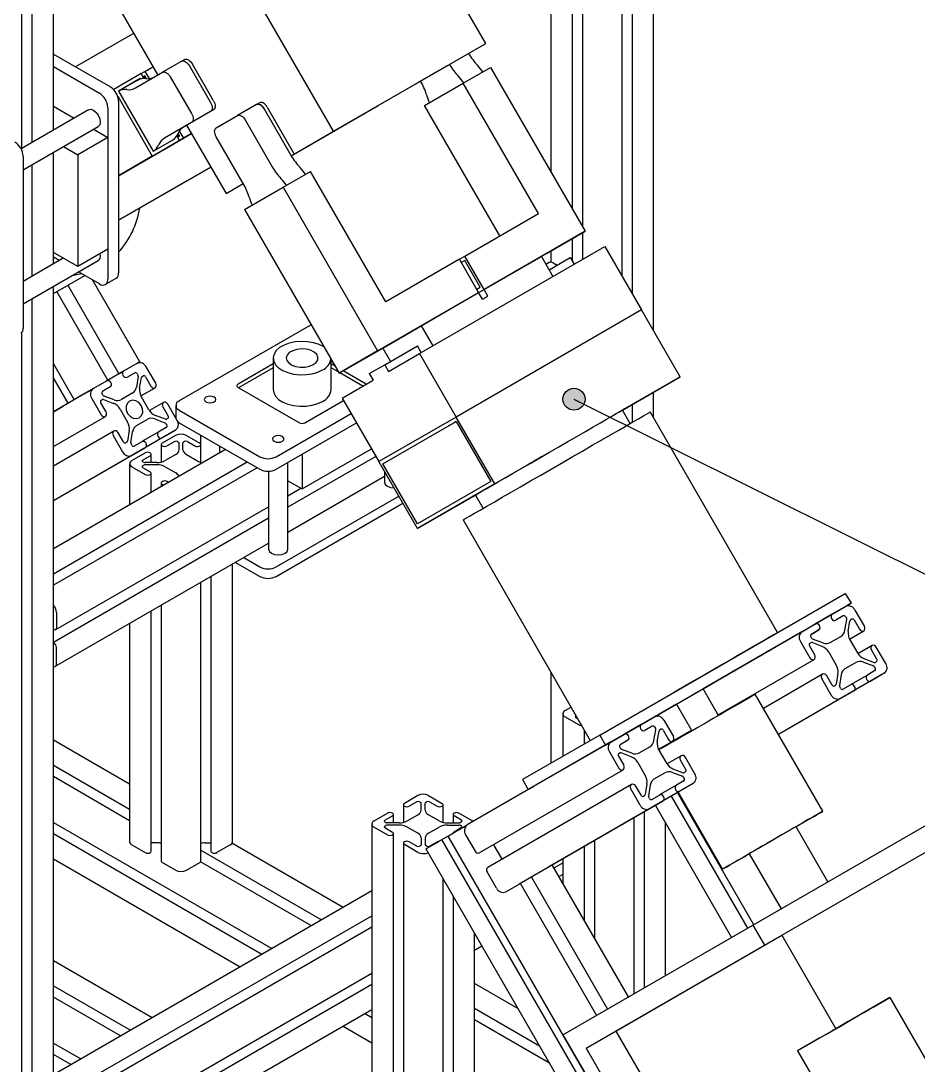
# Model space of a CAD drawing. Header units: millimetres. Extents: x 627 to 1353, y -24 to 719.
# Drawn here: x 872 to 1104.6, y 132.5 to 403.2 of the extents above; entities that cross this region are included whole.
import ezdxf

# ---------------------------------------------------------------- set-up
doc = ezdxf.new("R2010")
doc.units = ezdxf.units.MM

msp = doc.modelspace()

# ---------------------------------------------------------------- hatches: boundary and pattern name
h = msp.add_hatch(color=256)
h.dxf.hatch_style = 1
h.paths.add_polyline_path([(1018.23, 305.14, 1), (1012.52, 305.14, 1)])

# ---------------------------------------------------------------- linework, layer by layer
at = {"color": 7, "linetype": 'Continuous', "lineweight": 25}
for p, q in [((880.46, 374.88), (880.46, 463.02)), ((874.87, 460.27), (874.87, 371.66)), ((872.29, 370.17), (872.29, 458.04)), ((992.55, 397.35), (964.65, 445.67)), ((953.1, 374.57), (925.2, 422.89)), ((1036.02, 322.9), (1036.02, 424.21)), ((1027.85, 337.05), (1027.85, 419.49)), ((1030.43, 420.99), (1030.43, 332.58)), ((1009.39, 409.54), (1009.39, 364)), ((897.3, 406.78), (907.5, 389.12)), ((1014.98, 354.33), (1014.98, 406.32)), ((1017.56, 406.24), (1017.56, 349.85)), ((901.25, 399.94), (886.22, 391.26)), ((953.1, 374.57), (992.55, 397.35)), ((964.65, 381.24), (992.55, 397.35)), ((880.46, 394.59), (895.25, 386.05)), ((913.72, 392.71), (908.77, 389.85)), ((914.5, 393.16), (913.72, 392.71)), ((988.08, 394.76), (988.08, 394.77)), ((880.46, 391.32), (892.42, 384.41)), ((901.77, 385.81), (908.77, 389.85)), ((903.18, 389.51), (904.18, 390.09)), ((904.18, 390.09), (906.25, 391.28)), ((904.18, 390.09), (905.26, 388.21)), ((915.72, 391.55), (921.22, 382.03)), ((922, 382.48), (916.5, 392)), ((982.35, 391.46), (974.85, 387.13)), ((975.63, 387.58), (983.13, 391.91)), ((982.35, 391.46), (983.13, 391.91)), ((983.13, 391.91), (983.13, 391.91)), ((986.67, 387.02), (993.74, 391.11)), ((993.74, 391.11), (1018.24, 348.67)), ((903.18, 389.51), (896.1, 385.43)), ((902.97, 388.23), (897.31, 384.97)), ((902.16, 387.77), (897.31, 384.97)), ((902.16, 387.77), (902.97, 388.23)), ((903.03, 388.12), (902.97, 388.23)), ((903.91, 388.24), (903.18, 389.51)), ((904.18, 388.93), (903.68, 388.64)), ((904.18, 388.93), (903.68, 388.64)), ((904.6, 388.2), (904.18, 388.93)), ((910.77, 388.7), (916.27, 379.17)), ((974.85, 387.13), (975.63, 387.58)), ((976.67, 381.25), (986.67, 387.02)), ((1006.17, 353.25), (986.67, 387.02)), ((896.1, 385.43), (896.06, 385.4)), ((896.1, 385.43), (896.24, 385.2)), ((897.31, 384.97), (906.31, 369.38)), ((897.13, 383.65), (906.1, 368.11)), ((897.37, 382.37), (897.37, 337.87)), ((933.12, 381.51), (933.9, 381.96)), ((889.58, 380.15), (872.08, 370.04)), ((880.46, 381.12), (885.86, 378)), ((894.54, 380.74), (894.54, 336.24)), ((921.22, 379.72), (914.22, 375.68)), ((922, 380.17), (915, 376.13)), ((933.12, 381.51), (928.17, 378.65)), ((935.12, 380.36), (942.12, 368.23)), ((935.9, 380.8), (942.9, 368.68)), ((942.12, 368.23), (964.65, 381.24)), ((996.17, 347.48), (976.67, 381.25)), ((916.27, 376.86), (909.27, 372.82)), ((922.67, 375.48), (928.17, 378.65)), ((930.17, 377.5), (937.17, 365.37)), ((872.62, 364.59), (892.08, 375.82)), ((890.86, 375.11), (894.54, 372.98)), ((897.37, 363.06), (916.25, 373.96)), ((916.25, 373.96), (909.18, 369.88)), ((913.18, 373.34), (912.76, 374.07)), ((913.1, 374.64), (914.18, 372.76)), ((914.18, 372.76), (916.25, 373.96)), ((915, 376.13), (914.22, 375.68)), ((915, 376.13), (925.2, 358.46)), ((942.12, 368.23), (953.1, 374.57)), ((894.54, 372.98), (886.76, 368.49)), ((894.54, 372.98), (894.54, 344)), ((897.37, 363.06), (913.18, 372.19)), ((912.77, 371.95), (897.37, 363.06)), ((906.1, 368.11), (913.18, 372.19)), ((906.31, 369.38), (911.97, 372.65)), ((907.77, 369.06), (912.77, 371.95)), ((909.18, 369.88), (914.18, 372.76)), ((911.97, 372.65), (911.9, 372.76)), ((913.18, 372.19), (912.44, 373.46)), ((912.68, 373.05), (913.18, 373.34)), ((912.77, 371.95), (912.77, 371.95)), ((929.67, 361.04), (922.67, 373.17)), ((872.62, 368.09), (872.62, 323.58)), ((880.46, 340.18), (880.46, 369.11)), ((883.08, 370.62), (886.76, 368.49)), ((886.76, 368.49), (886.76, 339.51)), ((897.37, 363.06), (907.77, 369.06)), ((906.1, 368.11), (897.37, 363.06)), ((906.77, 368.48), (908.18, 369.3)), ((906.77, 368.48), (907.77, 369.06)), ((908.18, 369.3), (909.18, 369.88)), ((908.18, 369.3), (908.18, 369.3)), ((909.18, 369.88), (909.18, 369.88)), ((942.12, 368.23), (942.9, 368.68)), ((942.12, 368.23), (942.9, 368.68)), ((874.87, 365.88), (874.87, 336.95)), ((897.37, 351.51), (921.25, 365.3)), ((921.25, 365.29), (897.37, 351.51)), ((915.02, 361.69), (921.25, 365.29)), ((940, 360.08), (947.08, 364.17)), ((966.58, 330.39), (947.08, 364.17)), ((915.02, 361.69), (897.37, 351.51)), ((925.2, 358.46), (929.67, 361.04)), ((925.2, 358.46), (929.67, 361.04)), ((930, 354.31), (940, 360.08)), ((940, 360.08), (964.5, 317.65)), ((930, 354.31), (954.5, 311.87)), ((987.08, 342.23), (1006.17, 353.25)), ((897.37, 351.42), (897.46, 351.56)), ((1018.24, 348.67), (992.08, 333.57)), ((1008.24, 342.9), (1018.24, 348.67)), ((1014.98, 340.87), (1014.98, 346.79)), ((1017.56, 348.28), (1017.56, 341.35)), ((894.54, 344), (886.76, 339.51)), ((975.33, 316.97), (1023.42, 344.73)), ((1023.42, 344.73), (1032.92, 328.28)), ((883.03, 341.66), (872.62, 335.66)), ((872.62, 329.88), (892.08, 341.12)), ((886.76, 339.51), (880.46, 343.15)), ((881.97, 341.05), (880.46, 341.92)), ((880.61, 341.83), (880.46, 341.75)), ((880.61, 341.83), (880.46, 341.74)), ((880.61, 341.83), (880.46, 341.75)), ((985.67, 341.41), (966.58, 330.39)), ((985.67, 341.41), (987.08, 342.23)), ((990.67, 332.75), (985.67, 341.41)), ((987.08, 341.07), (986.17, 340.55)), ((987.08, 341.07), (986.17, 340.54)), ((992.08, 333.57), (987.08, 342.23)), ((991.08, 334.15), (987.08, 341.07)), ((992.08, 333.57), (1006.93, 342.14)), ((1008.24, 342.9), (1006.93, 342.14)), ((1006.93, 342.14), (1009.93, 336.94)), ((1008.93, 338.68), (1014.42, 341.84)), ((1009.39, 343.56), (1009.39, 340.64)), ((1014.42, 341.84), (1015.42, 340.11)), ((1008.98, 340.54), (1008.13, 340.06)), ((1009.98, 340.45), (1010.99, 339.86)), ((880.46, 332.5), (888.61, 337.21)), ((892.42, 335.01), (886.97, 338.16)), ((902.86, 314.84), (890.61, 336.06)), ((893.92, 334.87), (896.75, 336.5)), ((880.46, 82.51), (880.46, 334.41)), ((894.61, 310.07), (881.36, 333.02)), ((884.18, 334.66), (897.44, 311.7)), ((990.17, 333.62), (991.08, 334.15)), ((990.67, 332.75), (992.08, 333.57)), ((993.08, 331.84), (992.08, 333.57)), ((874.87, 331.18), (874.87, 80.06)), ((964.5, 317.65), (990.67, 332.75)), ((975.82, 324.18), (990.67, 332.75)), ((991.67, 331.02), (990.67, 332.75)), ((991.67, 331.02), (993.08, 331.84)), ((1032.92, 328.28), (984.83, 300.52)), ((1042.92, 310.95), (1032.92, 328.28)), ((872.29, 77.53), (872.29, 322.45)), ((947.25, 324.44), (913.1, 304.73)), ((965.82, 318.4), (975.82, 324.18)), ((975.82, 324.18), (978.82, 318.98)), ((954.5, 311.87), (965.82, 318.4)), ((964.5, 317.65), (954.5, 311.87)), ((965.82, 318.4), (967.82, 314.94)), ((966.33, 314.08), (974.82, 318.98)), ((967.33, 312.35), (975.33, 316.97)), ((975.82, 317.25), (974.82, 318.98)), ((975.33, 316.97), (984.83, 300.52)), ((880.46, 314.26), (885.81, 304.99)), ((902.13, 314.41), (898.67, 312.41)), ((902.54, 314.65), (902.15, 314.42)), ((937.42, 314.28), (928.31, 309.02)), ((937.42, 315.79), (937.42, 307.63)), ((952.42, 307.63), (952.42, 315.48)), ((953.46, 313.68), (952.42, 314.28)), ((962.33, 311.77), (966.33, 314.08)), ((966.33, 314.08), (967.33, 312.35)), ((898.67, 312.41), (894.31, 309.9)), ((899.57, 310.85), (901.53, 311.99)), ((902.14, 311.76), (902.34, 311.41)), ((906.99, 309.25), (904.54, 313.5)), ((937.42, 313.3), (928.45, 308.12)), ((954.31, 312.21), (952.42, 313.3)), ((960.7, 308.52), (954.7, 311.99)), ((961.54, 309.02), (955.55, 312.48)), ((962.33, 311.77), (963.33, 310.04)), ((884.27, 304.1), (880.46, 310.7)), ((894.28, 309.88), (890.82, 307.88)), ((894.8, 310.18), (894.3, 309.89)), ((902.41, 311.04), (901.96, 308.29)), ((902.82, 307.96), (903.26, 310.72)), ((903.44, 310.99), (903.73, 311.16)), ((904.33, 310.93), (905.72, 308.52)), ((955.33, 305.42), (963.33, 310.04)), ((1042.92, 310.95), (1025.35, 300.82)), ((1027.93, 302.3), (1042.92, 310.95)), ((890.82, 307.88), (880.46, 301.9)), ((888.4, 306.49), (885.95, 305.07)), ((888.62, 306.61), (887.22, 305.81)), ((893.31, 306.2), (893.11, 306.55)), ((895.18, 308.32), (893.2, 307.18)), ((893.21, 307.19), (895.18, 308.32)), ((896.2, 304.96), (893.59, 305.95)), ((900.9, 306.66), (898.14, 305.07)), ((903.14, 305.99), (906.81, 308.11)), ((928.31, 308.2), (944.22, 299.01)), ((1036.02, 300.28), (1036.02, 306.97)), ((880.46, 301.9), (882.85, 303.28)), ((882.73, 303.21), (884.12, 304.02)), ((890.4, 305.33), (892.85, 301.09)), ((894.12, 301.82), (892.73, 304.23)), ((892.84, 304.87), (893.12, 305.04)), ((893.45, 305.05), (896.06, 304.06)), ((905.21, 302.39), (903.26, 305.77)), ((909.01, 304.3), (905.34, 302.18)), ((908.82, 303.15), (910.21, 300.74)), ((912.23, 300.19), (910.09, 303.88)), ((912.23, 303.5), (912.23, 300.24)), ((945.63, 299.01), (955.68, 304.82)), ((955.33, 305.42), (964.83, 288.97)), ((1030.43, 303.75), (1030.43, 299.13)), ((880.46, 292.89), (893.94, 300.68)), ((897.74, 302.58), (899.69, 299.21)), ((909.5, 299.92), (906.89, 300.91)), ((913.1, 302.28), (933.96, 290.24)), ((938.21, 290.24), (957.63, 301.45)), ((984.83, 300.52), (964.83, 288.97)), ((994.83, 283.2), (984.83, 300.52)), ((1029.93, 298.84), (1027.93, 302.3)), ((1068.12, 244.68), (1035.12, 301.84)), ((902.04, 298.31), (904.8, 299.91)), ((906.74, 300.01), (909.35, 299.02)), ((909.73, 297.79), (907.77, 296.65)), ((909.63, 298.77), (909.84, 298.42)), ((910.11, 300.1), (909.82, 299.94)), ((913.1, 299.01), (933.96, 286.97)), ((938.21, 286.97), (959.04, 299)), ((944.92, 290.85), (959.04, 299)), ((965.83, 288.39), (984.83, 299.36)), ((965.83, 288.39), (984.83, 299.36)), ((984.83, 299.36), (993.83, 283.77)), ((912.13, 297.09), (880.46, 278.8)), ((896.14, 296.87), (880.46, 287.81)), ((895.95, 295.72), (898.4, 291.48)), ((898.62, 294.05), (897.22, 296.45)), ((900.13, 297.01), (899.68, 294.25)), ((900.54, 293.93), (900.98, 296.69)), ((907.77, 296.65), (903.41, 294.13)), ((908.67, 295.09), (912.13, 297.09)), ((912.13, 295.77), (908.67, 293.77)), ((914.96, 295.77), (918.42, 293.77)), ((918.56, 295.86), (918.56, 288.35)), ((904.28, 292.56), (880.46, 278.8)), ((899.51, 293.98), (899.22, 293.82)), ((900.81, 293.21), (900.61, 293.56)), ((900.82, 290.56), (904.28, 292.56)), ((903.38, 294.12), (901.41, 292.98)), ((908.4, 293.4), (908.4, 288.83)), ((911.9, 294.17), (909.94, 293.03)), ((912.61, 294.17), (912.9, 294)), ((913.04, 292.03), (913.04, 293.8)), ((914.04, 292.03), (914.04, 293.8)), ((914.48, 294.17), (914.19, 294)), ((915.18, 294.17), (917.15, 293.03)), ((918.56, 293.67), (918.42, 293.77)), ((923.56, 291.23), (923.56, 292.98)), ((1012.39, 293.33), (994.83, 283.2)), ((925.07, 292.11), (880.46, 266.35)), ((900.82, 289.24), (904.28, 291.24)), ((903.59, 289.37), (905.55, 290.5)), ((905.82, 288.71), (905.82, 290.87)), ((912.17, 290.81), (909.41, 289.22)), ((914.92, 290.81), (917.68, 289.22)), ((964.05, 290.32), (941.24, 277.14)), ((944.92, 281.87), (962.93, 292.26)), ((944.92, 290.85), (944.92, 281.87)), ((880.46, 259.9), (930.66, 288.88)), ((933.24, 287.39), (880.46, 256.92)), ((900.23, 288.42), (900.23, 277.77)), ((900.82, 287.6), (904.28, 285.6)), ((903.59, 288.96), (903.87, 288.79)), ((903.59, 287.88), (903.87, 288.05)), ((903.59, 287.47), (905.55, 286.34)), ((907.29, 288.71), (904.23, 288.71)), ((907.29, 288.13), (904.23, 288.13)), ((909.41, 287.62), (912.17, 286.03)), ((941.24, 266.25), (941.24, 288.72)), ((974.83, 271.65), (964.83, 288.97)), ((974.83, 272.8), (965.83, 288.39)), ((905.82, 280.99), (905.82, 285.97)), ((936.24, 286.47), (936.24, 266.25)), ((941.24, 270.69), (966.29, 285.15)), ((966.29, 286.45), (966.29, 283.6)), ((908.4, 283.44), (908.4, 282.48)), ((909.04, 282.85), (908.67, 283.07)), ((910.32, 283.59), (909.94, 283.81)), ((941.24, 284), (944.92, 281.87)), ((941.24, 280.13), (944.59, 282.06)), ((993.83, 283.77), (974.83, 272.8)), ((994.83, 283.2), (974.83, 271.65)), ((938.21, 261.66), (970, 280.01)), ((974.83, 271.65), (989.82, 280.3)), ((989.82, 280.3), (991.82, 276.84)), ((881.1, 245.41), (936.24, 277.24)), ((938.21, 259.21), (971.06, 278.18)), ((936.24, 274.26), (880.46, 242.06)), ((986.63, 273.84), (1019.62, 216.68)), ((880.87, 235.84), (936.24, 267.81)), ((927.66, 262.85), (933.96, 259.21)), ((929.78, 264.08), (933.96, 261.66)), ((926.86, 190.43), (926.86, 262.39)), ((918.69, 185.45), (918.69, 257.67)), ((921.27, 259.17), (921.27, 187.99)), ((1022.05, 218.08), (1085.69, 254.82)), ((1085.69, 254.82), (1087.19, 252.23)), ((908.4, 251.74), (908.4, 185.45)), ((1023.55, 215.49), (1087.19, 252.23)), ((1087.19, 252.23), (1085.8, 251.42)), ((881.28, 249.82), (881.28, 245.82)), ((905.82, 187.99), (905.82, 250.24)), ((1082.32, 249.41), (1077.96, 246.89)), ((1085.78, 251.41), (1082.32, 249.41)), ((1085.18, 248.98), (1083.22, 247.85)), ((1088.19, 250.49), (1090.64, 246.25)), ((900.23, 247.02), (900.23, 190.43)), ((1074.47, 244.88), (1077.93, 246.88)), ((1085.61, 245.28), (1086.06, 248.04)), ((1085.79, 248.76), (1085.99, 248.41)), ((1086.47, 244.96), (1086.91, 247.72)), ((1087.38, 248.15), (1087.09, 247.99)), ((1087.98, 247.92), (1089.37, 245.51)), ((1074.47, 244.88), (1048.84, 230.08)), ((1078.83, 245.32), (1076.85, 244.18)), ((1076.86, 244.18), (1078.83, 245.32)), ((1081.79, 242.06), (1084.55, 243.66)), ((1086.79, 242.98), (1090.46, 245.1)), ((1074.05, 242.33), (1076.5, 238.09)), ((1076.38, 241.23), (1077.77, 238.82)), ((1076.49, 241.87), (1076.77, 242.03)), ((1076.76, 243.55), (1076.96, 243.2)), ((1079.71, 241.06), (1077.1, 242.05)), ((1079.85, 241.96), (1077.24, 242.95)), ((1086.91, 242.76), (1088.86, 239.39)), ((1092.66, 241.29), (1088.99, 239.17)), ((1096.19, 236.64), (1093.74, 240.88)), ((881.28, 236.76), (881.28, 240.76)), ((1081.39, 239.58), (1083.34, 236.2)), ((1093.86, 237.74), (1092.47, 240.15)), ((1052.74, 223.32), (1077.59, 237.67)), ((1085.69, 235.31), (1088.45, 236.9)), ((1090.39, 237.01), (1093, 236.02)), ((1090.54, 237.91), (1093.15, 236.92)), ((1093.49, 235.42), (1093.28, 235.77)), ((1093.76, 237.1), (1093.47, 236.93)), ((1009.39, 234.4), (1009.39, 210.77)), ((1048.84, 230.08), (1054.47, 233.33)), ((1079.79, 233.86), (1064.47, 225.01)), ((1095.78, 234.09), (1068.37, 218.26)), ((1082.27, 231.04), (1080.87, 233.45)), ((1083.78, 234.01), (1083.33, 231.25)), ((1084.63, 233.68), (1084.19, 230.93)), ((1091.42, 233.65), (1087.06, 231.13)), ((1093.38, 234.78), (1091.42, 233.65)), ((1095.78, 234.09), (1092.32, 232.09)), ((1052.84, 223.15), (1048.84, 230.08)), ((1082.05, 228.47), (1079.6, 232.72)), ((1082.87, 230.81), (1083.16, 230.98)), ((1084.46, 230.21), (1084.26, 230.56)), ((1085.06, 229.98), (1087.03, 231.12)), ((1079.86, 198.34), (1062.36, 228.65)), ((1087.93, 229.56), (1068.37, 218.26)), ((1084.47, 227.56), (1087.93, 229.56)), ((1013.07, 224.43), (1014.63, 225.33)), ((1036.36, 222.88), (1041.91, 226.08)), ((1041.91, 226.08), (1037.22, 223.37)), ((1041.91, 226.08), (1045.91, 219.15)), ((1012.49, 223.61), (1012.49, 212.56)), ((1013.07, 222.8), (1016.54, 220.8)), ((1015.85, 223.08), (1015.91, 223.11)), ((1015.85, 222.67), (1016.33, 222.39)), ((1036.28, 222.83), (1032.82, 220.83)), ((1018.08, 215.79), (1018.08, 219.36)), ((1032.82, 220.83), (1028.46, 218.32)), ((1035.68, 220.41), (1033.72, 219.28)), ((1036.12, 216.71), (1036.56, 219.47)), ((1036.29, 220.18), (1036.49, 219.83)), ((1037.88, 219.58), (1037.59, 219.41)), ((1038.48, 219.35), (1039.87, 216.94)), ((1038.7, 221.92), (1041.15, 217.68)), ((1040.34, 216.16), (1045.81, 219.32)), ((900.23, 205.33), (880.46, 216.74)), ((1022.05, 218.08), (1002.05, 206.54)), ((1022.05, 218.08), (1023.55, 215.49)), ((1024.97, 216.3), (1028.43, 218.3)), ((1029.33, 216.74), (1027.35, 215.6)), ((1027.37, 215.61), (1029.33, 216.74)), ((1036.97, 216.39), (1037.42, 219.14)), ((1037.29, 214.41), (1040.96, 216.53)), ((1044.14, 218.07), (1044.01, 218.28)), ((1024.97, 216.3), (987.72, 194.79)), ((1023.55, 215.49), (1003.55, 203.94)), ((1027.26, 214.97), (1027.47, 214.62)), ((1030.36, 213.38), (1027.75, 214.38)), ((1032.3, 213.49), (1035.05, 215.08)), ((1037.41, 214.19), (1039.36, 210.81)), ((1040.26, 216.13), (1040.34, 216.16)), ((1024.55, 213.75), (1027, 209.51)), ((1026.89, 212.65), (1028.28, 210.25)), ((1026.99, 213.29), (1027.28, 213.46)), ((1030.21, 212.48), (1027.6, 213.47)), ((1043.16, 212.72), (1039.49, 210.6)), ((1044.36, 209.16), (1042.97, 211.57)), ((1046.7, 208.06), (1044.25, 212.31)), ((880.46, 210.29), (900.23, 198.88)), ((990.84, 187.59), (1028.09, 209.1)), ((1031.89, 211.01), (1033.84, 207.63)), ((1040.89, 208.43), (1043.5, 207.44)), ((1041.04, 209.33), (1043.65, 208.34)), ((1044.26, 208.53), (1043.97, 208.36)), ((1061.77, 168.85), (1132.48, 209.67)), ((900.23, 195.89), (880.46, 207.31)), ((1002.05, 206.54), (1003.55, 203.94)), ((1036.2, 206.73), (1038.95, 208.33)), ((1043.88, 206.21), (1041.92, 205.07)), ((1043.99, 206.84), (1043.79, 207.2)), ((1030.29, 205.29), (993.04, 183.78)), ((1003.55, 203.94), (1004.97, 204.75)), ((1046.28, 205.51), (1009.03, 184)), ((1032.55, 199.9), (1030.1, 204.14)), ((1032.77, 202.47), (1031.38, 204.88)), ((1034.28, 205.43), (1033.83, 202.68)), ((1035.14, 205.11), (1034.69, 202.35)), ((1041.92, 205.07), (1037.56, 202.56)), ((1042.21, 203.16), (1061.95, 168.95)), ((1042.38, 203.26), (1053.88, 183.34)), ((1046.28, 205.51), (1042.82, 203.51)), ((1064.77, 163.65), (1135.48, 204.47)), ((974.89, 202.39), (971.43, 200.39)), ((974.66, 200.79), (972.7, 199.65)), ((975.37, 200.79), (975.66, 200.62)), ((975.8, 198.65), (975.8, 200.42)), ((976.8, 198.65), (976.8, 200.42)), ((977.24, 200.79), (976.95, 200.62)), ((977.72, 202.39), (981.18, 200.39)), ((977.94, 200.79), (979.91, 199.65)), ((1038.43, 200.98), (1001.18, 179.47)), ((1033.37, 202.24), (1033.66, 202.4)), ((1034.96, 201.64), (1034.76, 201.99)), ((1034.97, 198.98), (1038.43, 200.98)), ((1035.57, 201.41), (1037.53, 202.54)), ((1060.41, 168.06), (1040.66, 202.27)), ((1069.22, 166.22), (1130.03, 201.33)), ((963.58, 195.86), (967.04, 197.86)), ((971.16, 200.02), (971.16, 195.45)), ((981.45, 195.45), (981.45, 200.02)), ((989.03, 195.86), (985.57, 197.86)), ((1033.53, 198.15), (1033.53, 152.54)), ((1036.48, 199.85), (1056.23, 165.65)), ((880.46, 195.43), (937.07, 162.75)), ((962.99, 195.04), (962.99, 97.06)), ((966.35, 195.99), (968.31, 197.12)), ((966.35, 195.58), (966.63, 195.41)), ((970.05, 195.33), (966.99, 195.33)), ((968.58, 195.33), (968.58, 197.49)), ((972.17, 195.84), (974.93, 197.43)), ((980.44, 195.84), (977.68, 197.43)), ((982.56, 195.33), (985.62, 195.33)), ((984.03, 197.49), (984.03, 195.33)), ((986.26, 195.99), (984.29, 197.12)), ((986.26, 195.58), (985.97, 195.41)), ((989.27, 195.69), (989.03, 195.86)), ((1030.94, 151.05), (1030.94, 196.66)), ((1039.12, 155.77), (1039.12, 195.29)), ((934.49, 161.26), (880.46, 192.45)), ((963.58, 194.22), (967.04, 192.22)), ((966.35, 194.5), (966.63, 194.67)), ((966.35, 194.09), (968.31, 192.96)), ((970.05, 194.75), (966.99, 194.75)), ((968.58, 94.61), (968.58, 192.59)), ((974.93, 192.65), (972.17, 194.24)), ((977.68, 192.65), (980.44, 194.24)), ((982.56, 194.75), (985.62, 194.75)), ((982.85, 191.98), (985.3, 193.4)), ((986.26, 194.09), (984.29, 192.96)), ((986.26, 194.5), (985.97, 194.67)), ((987.3, 192.24), (989.75, 188)), ((1081.18, 180.06), (1072.94, 194.34)), ((900.82, 189.62), (904.28, 187.62)), ((907.29, 190.15), (905.82, 190.15)), ((919.8, 190.15), (921.27, 190.15)), ((926.27, 189.62), (922.81, 187.62)), ((955.53, 173.41), (926.73, 190.03)), ((971.16, 190.06), (971.16, 92.08)), ((974.89, 187.69), (971.43, 189.69)), ((974.66, 189.29), (972.7, 190.43)), ((975.37, 189.29), (975.66, 189.46)), ((975.8, 191.43), (975.8, 189.66)), ((976.8, 191.43), (976.8, 189.66)), ((977.24, 189.29), (976.95, 189.46)), ((977.3, 188.78), (979.75, 190.19)), ((977.94, 189.29), (979.91, 190.43)), ((981.17, 191.01), (982.71, 191.9)), ((1067.17, 42.05), (981.17, 191.01)), ((982.71, 191.9), (1068.71, 42.94)), ((994.64, 189.49), (994.51, 189.71)), ((994.64, 189.49), (996.59, 186.12)), ((1020.66, 190.72), (1020.66, 165.56)), ((918.69, 188.22), (949.94, 170.18)), ((977.3, 188.78), (976.99, 188.59)), ((976.99, 188.59), (1062.99, 39.64)), ((1018.08, 170.03), (1018.08, 189.22)), ((1060.81, 187.34), (1069.06, 173.06)), ((880.46, 186), (928.9, 158.03)), ((912.13, 183.09), (908.67, 185.09)), ((914.96, 183.09), (918.42, 185.09)), ((947.36, 168.69), (918.63, 185.27)), ((996.71, 185.9), (996.59, 186.12)), ((1029.51, 150.22), (1009.76, 184.43)), ((1010.21, 183.66), (1012.49, 184.98)), ((1012.49, 186), (1012.49, 179.71)), ((995.3, 178.39), (992.85, 182.63)), ((1005.54, 181.99), (1005.57, 182)), ((1009.03, 184), (1005.57, 182)), ((1012.49, 181.99), (1011.5, 181.42)), ((981.45, 92.08), (981.45, 180.87)), ((997.72, 177.47), (1001.18, 179.47)), ((1021.26, 145.46), (1001.51, 179.66)), ((1004.34, 181.29), (1024.09, 147.09)), ((962.99, 177.71), (880.46, 130.07)), ((984.03, 176.39), (984.03, 94.61)), ((880.46, 123.62), (962.99, 171.26)), ((962.99, 168.28), (880.46, 120.63)), ((1012.52, 140.41), (1061.77, 168.85)), ((1061.77, 168.85), (1064.77, 163.65)), ((989.62, 97.06), (989.62, 166.72)), ((1026.22, 141.39), (1069.22, 166.22)), ((1069.22, 166.22), (1083.22, 141.97)), ((989.62, 162.34), (991.51, 163.43)), ((1018.52, 136.94), (1064.77, 163.65)), ((906.03, 144.83), (880.46, 159.6)), ((881.1, 109.13), (962.99, 156.4)), ((962.99, 153.42), (880.46, 105.77)), ((880.46, 153.14), (900.44, 141.61)), ((1000.87, 147.23), (989.62, 153.73)), ((897.86, 140.11), (880.46, 150.16)), ((1097.22, 150.05), (1083.22, 141.97)), ((1093.12, 147.68), (1097.22, 150.05)), ((1097.22, 150.05), (1152.22, 54.79)), ((880.87, 99.56), (962.99, 146.97)), ((989.62, 147.28), (1006.45, 137.56)), ((962.99, 144.8), (961.12, 145.89)), ((1009.04, 133.08), (989.62, 144.29)), ((955.53, 142.66), (962.99, 138.35)), ((1018.52, 136.94), (1026.22, 141.39)), ((1026.22, 141.39), (1040.22, 117.14)), ((1083.22, 141.97), (1073.32, 136.25)), ((880.46, 138.28), (887.57, 134.18)), ((1012.52, 140.41), (1061.77, 55.1)), ((1079.12, 139.6), (1073.32, 136.25)), ((1018.52, 136.94), (1064.77, 56.84)), ((1073.32, 136.25), (1128.32, 40.99)), ((884.99, 132.68), (880.46, 135.3))]:
    msp.add_line(p, q, dxfattribs=at)
msp.add_line((1015.38, 305.14), (1241.35, 192.47))
at = {"color": 7, "linetype": 'Continuous', "lineweight": 25, "flags": 128}
for points in [[(913.72, 392.71), (913.93, 392.79), (914.18, 392.8), (914.44, 392.74), (914.72, 392.61), (914.99, 392.42), (915.26, 392.17), (915.5, 391.88), (915.72, 391.55)], [(913.72, 392.71), (913.93, 392.79), (914.18, 392.8), (914.44, 392.74), (914.72, 392.61), (914.99, 392.42), (915.26, 392.17), (915.5, 391.88), (915.72, 391.55)], [(914.5, 393.16), (914.71, 393.24), (914.95, 393.25), (915.22, 393.19), (915.5, 393.06), (915.77, 392.87), (916.04, 392.62), (916.28, 392.33), (916.5, 392)], [(908.77, 389.85), (908.98, 389.93), (909.23, 389.94), (909.49, 389.88), (909.77, 389.75), (910.04, 389.56), (910.31, 389.32), (910.55, 389.02), (910.77, 388.7)], [(921.22, 382.03), (921.39, 381.68), (921.52, 381.32), (921.61, 380.97), (921.63, 380.63), (921.61, 380.33), (921.52, 380.07), (921.39, 379.87), (921.22, 379.72)], [(921.22, 382.03), (921.39, 381.68), (921.52, 381.32), (921.61, 380.97), (921.63, 380.63), (921.61, 380.33), (921.52, 380.07), (921.39, 379.87), (921.22, 379.72)], [(922, 382.48), (922.17, 382.13), (922.3, 381.77), (922.38, 381.42), (922.41, 381.08), (922.38, 380.78), (922.3, 380.52), (922.17, 380.31), (922, 380.17)], [(935.12, 380.36), (934.9, 380.68), (934.66, 380.97), (934.39, 381.22), (934.12, 381.41), (933.84, 381.54), (933.58, 381.6), (933.33, 381.59), (933.12, 381.51)], [(933.12, 381.51), (933.33, 381.59), (933.58, 381.6), (933.84, 381.54), (934.12, 381.41), (934.39, 381.22), (934.66, 380.97), (934.9, 380.68), (935.12, 380.36)], [(935.9, 380.8), (935.68, 381.13), (935.44, 381.42), (935.17, 381.67), (934.9, 381.86), (934.62, 381.99), (934.35, 382.05), (934.11, 382.04), (933.9, 381.96)], [(889.58, 380.15), (890.15, 380.26), (890.83, 380.03), (891.51, 379.48), (892.08, 378.71), (892.46, 377.82), (892.6, 376.96), (892.46, 376.26), (892.08, 375.82), (892.08, 375.82)], [(916.27, 379.17), (916.44, 378.82), (916.57, 378.46), (916.66, 378.11), (916.68, 377.78), (916.66, 377.47), (916.57, 377.21), (916.44, 377.01), (916.27, 376.86)], [(928.17, 378.65), (928.38, 378.73), (928.63, 378.74), (928.89, 378.68), (929.17, 378.55), (929.44, 378.36), (929.71, 378.12), (929.95, 377.82), (930.17, 377.5)], [(922.67, 373.17), (922.49, 373.52), (922.36, 373.87), (922.28, 374.23), (922.25, 374.56), (922.28, 374.86), (922.36, 375.12), (922.49, 375.33), (922.67, 375.48)], [(892.54, 342.84), (892.6, 342.26), (892.46, 341.56), (892.08, 341.12), (892.08, 341.12)], [(885.46, 337.3), (885.65, 337.32), (887.78, 337.69)], [(950.61, 318.62), (950.51, 318.68), (949.3, 319.31), (947.89, 319.77), (946.34, 320.04), (944.72, 320.12), (943.11, 319.99), (941.59, 319.67), (940.23, 319.17), (939.08, 318.51), (938.21, 317.72), (937.65, 316.84), (937.43, 315.91), (937.56, 314.98), (938.03, 314.08), (938.83, 313.27), (939.92, 312.57), (941.23, 312.02), (942.72, 311.65), (944.32, 311.48), (945.94, 311.5), (947.51, 311.73), (948.96, 312.14), (950.23, 312.73), (950.23, 312.73)], [(947.83, 314.11), (948.56, 314.68), (948.97, 315.35), (949.01, 316.06), (948.7, 316.74), (948.04, 317.34), (947.11, 317.8), (945.99, 318.09), (944.77, 318.17), (943.57, 318.03), (942.48, 317.7), (941.61, 317.2), (941.04, 316.58), (940.81, 315.88), (940.95, 315.18), (941.44, 314.53), (942.24, 313.99), (943.28, 313.62), (944.46, 313.43), (945.69, 313.46), (946.85, 313.69), (947.83, 314.11)], [(902.13, 314.41), (902.39, 314.56), (902.59, 314.68), (902.75, 314.77), (902.84, 314.82), (902.86, 314.83), (902.82, 314.81), (902.71, 314.75), (902.54, 314.65)], [(897.77, 311.89), (897.56, 311.77), (897.45, 311.71), (897.45, 311.71), (897.58, 311.79), (897.8, 311.91), (898.08, 312.08), (898.39, 312.25), (898.67, 312.41)], [(898.67, 312.41), (898.46, 312.21), (898.35, 311.92), (898.35, 311.59), (898.48, 311.27), (898.7, 311), (898.98, 310.82), (899.29, 310.77), (899.57, 310.85)], [(894.28, 309.88), (894.49, 310), (894.6, 310.07), (894.59, 310.06), (894.47, 309.99), (894.29, 309.89)], [(895.18, 308.32), (895.39, 308.52), (895.5, 308.81), (895.49, 309.14), (895.37, 309.47), (895.15, 309.74), (894.86, 309.91), (894.56, 309.96), (894.28, 309.88)], [(895.73, 310.72), (895.73, 310.72), (895.48, 310.57), (895.24, 310.44), (895.02, 310.31), (894.8, 310.18)], [(905.72, 308.52), (905.94, 308.25), (906.23, 308.08), (906.53, 308.03), (906.81, 308.11), (907.02, 308.31), (907.13, 308.59), (907.12, 308.93), (906.99, 309.25)], [(888.4, 306.49), (888.62, 306.62), (888.89, 306.77), (889.2, 306.95), (889.52, 307.13), (889.86, 307.33), (890.2, 307.53), (890.52, 307.71), (890.82, 307.88)], [(888.62, 306.61), (888.67, 306.64), (888.74, 306.68), (888.81, 306.73), (888.9, 306.77), (888.96, 306.81)], [(920, 304.42), (920.49, 304.24), (921.06, 304.17), (921.63, 304.24), (922.12, 304.42), (922.45, 304.7), (922.56, 305.04), (922.45, 305.37), (922.12, 305.65), (921.63, 305.84), (921.06, 305.9), (920.49, 305.84), (920, 305.65), (919.67, 305.37), (919.56, 305.04), (919.67, 304.7), (920, 304.42)], [(937.42, 307.63), (937.56, 306.81), (938.03, 305.92), (938.83, 305.1), (939.92, 304.4), (941.23, 303.86), (942.72, 303.49), (944.32, 303.31), (945.94, 303.34), (947.51, 303.56), (948.96, 303.98), (950.23, 304.57)], [(882.68, 303.18), (882.66, 303.17), (882.65, 303.17), (882.67, 303.17), (882.69, 303.19), (882.73, 303.21)], [(882.85, 303.28), (883.07, 303.41), (883.36, 303.57), (883.66, 303.75), (883.94, 303.91), (884.15, 304.03), (884.26, 304.09), (884.25, 304.09), (884.12, 304.02)], [(887.22, 305.81), (887, 305.68), (886.72, 305.52), (886.42, 305.34), (886.14, 305.18), (885.93, 305.06), (885.82, 305), (885.83, 305), (885.95, 305.07)], [(900.22, 304.65), (899.64, 304.1), (899.34, 303.3), (899.36, 302.37), (899.71, 301.47), (900.32, 300.72), (901.11, 300.23), (901.95, 300.1), (902.72, 300.32), (903.3, 300.88), (903.61, 301.68), (903.58, 302.6), (903.24, 303.51), (902.63, 304.26), (901.84, 304.74), (900.99, 304.88), (900.22, 304.65)], [(910.09, 303.88), (909.87, 304.15), (909.59, 304.33), (909.29, 304.38), (909.01, 304.3), (908.8, 304.1), (908.69, 303.81), (908.7, 303.48), (908.82, 303.15)], [(1028.36, 302.55), (1028.98, 302.91), (1029.65, 303.3), (1030.28, 303.66), (1030.77, 303.94), (1031.05, 304.1), (1031.07, 304.11), (1030.82, 303.97), (1030.36, 303.71), (1029.74, 303.35), (1029.07, 302.96), (1028.44, 302.6), (1027.95, 302.31), (1027.67, 302.15), (1027.65, 302.14), (1027.89, 302.28), (1028.36, 302.55)], [(880.82, 302.11), (880.56, 301.96), (880.46, 301.9)], [(892.85, 301.09), (893.07, 300.82), (893.36, 300.65), (893.66, 300.6), (893.94, 300.68), (894.15, 300.88), (894.26, 301.17), (894.25, 301.5), (894.12, 301.82)], [(986.63, 273.84), (986.66, 273.86), (986.96, 274.03), (987.56, 274.38), (988.46, 274.89), (989.63, 275.57), (991.08, 276.41), (992.77, 277.38), (994.69, 278.49), (996.81, 279.72), (999.11, 281.05), (1001.56, 282.46), (1004.12, 283.94), (1006.77, 285.47), (1009.48, 287.03), (1012.19, 288.6), (1014.9, 290.16), (1017.55, 291.69), (1020.12, 293.18), (1022.57, 294.59), (1024.87, 295.92), (1027, 297.15), (1028.93, 298.26), (1030.63, 299.24), (1032.08, 300.08), (1033.26, 300.76), (1034.16, 301.28), (1034.77, 301.64), (1035.08, 301.81), (1035.12, 301.84)], [(989.82, 280.3), (989.84, 280.31), (990.09, 280.45), (990.64, 280.78), (991.5, 281.27), (992.65, 281.93), (994.05, 282.75), (995.71, 283.7), (997.58, 284.78), (999.63, 285.97), (1001.84, 287.24), (1004.16, 288.58), (1006.56, 289.97), (1009, 291.37), (1011.43, 292.78), (1013.82, 294.16), (1016.14, 295.5), (1018.33, 296.76), (1020.37, 297.94), (1022.22, 299.01), (1023.85, 299.95), (1025.23, 300.74), (1026.35, 301.39), (1027.17, 301.87), (1027.7, 302.17), (1027.92, 302.3), (1027.93, 302.3)], [(984.83, 299.36), (984.82, 299.35), (984.14, 298.96), (983.53, 298.61), (983.06, 298.34), (982.82, 298.2), (982.84, 298.21), (983.11, 298.37), (983.6, 298.65), (984.23, 299.01), (984.83, 299.36)], [(897.22, 296.45), (897, 296.73), (896.72, 296.9), (896.42, 296.95), (896.14, 296.87), (895.93, 296.67), (895.82, 296.38), (895.83, 296.05), (895.95, 295.72)], [(907.77, 296.65), (907.56, 296.45), (907.45, 296.16), (907.45, 295.83), (907.58, 295.5), (907.8, 295.23), (908.08, 295.06), (908.39, 295.01), (908.67, 295.09)], [(937.68, 294.22), (938.16, 294.03), (938.74, 293.96), (939.31, 294.03), (939.8, 294.22), (940.12, 294.5), (940.24, 294.83), (940.12, 295.16), (939.8, 295.44), (939.31, 295.63), (938.74, 295.7), (938.16, 295.63), (937.68, 295.44), (937.35, 295.16), (937.24, 294.83), (937.35, 294.5), (937.68, 294.22)], [(904.28, 292.56), (904.49, 292.76), (904.6, 293.05), (904.59, 293.38), (904.47, 293.71), (904.25, 293.98), (903.96, 294.15), (903.66, 294.2), (903.38, 294.12)], [(908.67, 293.77), (908.47, 293.6), (908.4, 293.4), (908.47, 293.2), (908.67, 293.03), (908.96, 292.92), (909.3, 292.88), (909.65, 292.92), (909.94, 293.03)], [(905.55, 290.5), (905.75, 290.67), (905.82, 290.87), (905.75, 291.07), (905.55, 291.24), (905.26, 291.35), (904.92, 291.39), (904.57, 291.35), (904.28, 291.24)], [(1004.36, 288.7), (1004.98, 289.05), (1005.65, 289.44), (1006.28, 289.81), (1006.77, 290.09), (1007.05, 290.25), (1007.07, 290.26), (1006.82, 290.12), (1006.36, 289.85), (1005.74, 289.49), (1005.07, 289.1), (1004.44, 288.74), (1003.95, 288.46), (1003.67, 288.3), (1003.65, 288.29), (1003.89, 288.43), (1004.36, 288.7)], [(904.28, 285.6), (904.57, 285.49), (904.92, 285.45), (905.26, 285.49), (905.55, 285.6), (905.75, 285.77), (905.82, 285.97), (905.75, 286.17), (905.55, 286.34)], [(909.94, 283.81), (909.65, 283.92), (909.3, 283.96), (908.96, 283.92), (908.67, 283.81), (908.47, 283.64), (908.4, 283.44), (908.47, 283.24), (908.67, 283.07)], [(966.29, 283.6), (966.48, 283.05), (967.02, 282.58)], [(967.02, 282.58), (967.83, 282.27), (968.76, 282.16)], [(989.82, 280.3), (989.39, 280.05), (988.77, 279.69), (988.1, 279.3), (987.47, 278.94), (986.97, 278.66), (986.7, 278.5), (986.68, 278.49), (986.92, 278.63), (987.39, 278.9), (987.39, 278.9)], [(987.39, 278.9), (988.01, 279.25), (988.68, 279.64), (989.31, 280.01), (989.8, 280.29), (989.82, 280.3)], [(936.24, 266.25), (936.43, 265.7), (936.97, 265.23)], [(936.97, 265.23), (937.78, 264.92), (938.74, 264.81), (939.69, 264.92), (940.5, 265.23), (941.05, 265.7), (941.24, 266.25)], [(1082.32, 249.41), (1082.11, 249.21), (1082, 248.92), (1082, 248.59), (1082.13, 248.26), (1082.35, 247.99), (1082.63, 247.82), (1082.94, 247.77), (1083.22, 247.85)], [(1078.83, 245.32), (1079.04, 245.52), (1079.15, 245.81), (1079.14, 246.14), (1079.02, 246.47), (1078.8, 246.74), (1078.51, 246.91), (1078.21, 246.96), (1077.93, 246.88)], [(880.46, 245.6), (880.65, 245.46), (880.89, 245.37), (881.1, 245.41), (881.24, 245.57), (881.28, 245.82)], [(1040.02, 228.45), (1042.48, 229.87), (1045.19, 231.44), (1047.9, 233), (1050.55, 234.54), (1053.12, 236.02), (1055.57, 237.43), (1057.87, 238.76), (1060, 239.99), (1061.93, 241.1), (1063.63, 242.09), (1065.08, 242.92), (1066.26, 243.61), (1067.16, 244.13), (1067.73, 244.45)], [(1089.37, 245.51), (1089.59, 245.24), (1089.88, 245.07), (1090.18, 245.02), (1090.46, 245.1), (1090.67, 245.3), (1090.78, 245.59), (1090.77, 245.92), (1090.64, 246.25)], [(1093.74, 240.88), (1093.52, 241.15), (1093.24, 241.32), (1092.94, 241.37), (1092.66, 241.29), (1092.45, 241.09), (1092.34, 240.8), (1092.35, 240.47), (1092.47, 240.15)], [(1065.12, 239.48), (1065.59, 239.75), (1065.83, 239.89), (1065.81, 239.88), (1065.53, 239.72), (1065.04, 239.44), (1064.41, 239.07), (1063.74, 238.68), (1063.12, 238.33), (1062.65, 238.06), (1062.41, 237.92), (1062.43, 237.93), (1062.71, 238.09), (1063.2, 238.37), (1063.83, 238.73), (1064.5, 239.12), (1065.12, 239.48)], [(1076.5, 238.09), (1076.72, 237.82), (1077.01, 237.64), (1077.31, 237.59), (1077.59, 237.67), (1077.8, 237.87), (1077.91, 238.16), (1077.9, 238.49), (1077.77, 238.82)], [(1056.62, 234.57), (1057.09, 234.84), (1057.33, 234.98), (1057.31, 234.97), (1057.03, 234.81), (1056.54, 234.53), (1055.91, 234.16), (1055.24, 233.77), (1054.62, 233.42), (1054.15, 233.15), (1053.91, 233.01), (1053.93, 233.02), (1054.21, 233.18), (1054.7, 233.46), (1055.33, 233.83), (1056, 234.22), (1056.62, 234.57)], [(1080.87, 233.45), (1080.65, 233.72), (1080.37, 233.89), (1080.07, 233.94), (1079.79, 233.86), (1079.58, 233.66), (1079.47, 233.37), (1079.48, 233.04), (1079.6, 232.72)], [(1091.42, 233.65), (1091.21, 233.45), (1091.1, 233.16), (1091.1, 232.83), (1091.23, 232.5), (1091.45, 232.23), (1091.73, 232.06), (1092.04, 232.01), (1092.32, 232.09)], [(1047.87, 229.52), (1048.74, 230.02), (1049.35, 230.38), (1049.66, 230.56), (1049.66, 230.56), (1049.34, 230.37), (1048.84, 230.08)], [(1087.93, 229.56), (1088.14, 229.76), (1088.25, 230.05), (1088.24, 230.38), (1088.12, 230.7), (1087.9, 230.97), (1087.61, 231.15), (1087.31, 231.2), (1087.03, 231.12)], [(1062.36, 228.65), (1062.36, 228.65), (1062.14, 228.53), (1061.63, 228.23), (1060.83, 227.77), (1059.76, 227.15), (1058.44, 226.39), (1056.92, 225.51), (1055.21, 224.53), (1053.38, 223.46), (1051.44, 222.35), (1049.46, 221.2), (1047.48, 220.06), (1045.54, 218.94), (1043.69, 217.87), (1041.97, 216.88), (1040.43, 215.99), (1039.1, 215.22), (1038, 214.59), (1037.38, 214.23)], [(1041.91, 226.08), (1041.67, 225.94), (1041.2, 225.67), (1041.04, 225.58), (1041.21, 225.67), (1041.68, 225.95), (1042.42, 226.38), (1043.39, 226.93), (1044.5, 227.57), (1045.67, 228.25), (1046.83, 228.92), (1047.87, 229.52)], [(1036.32, 222.86), (1036.59, 223.01), (1036.84, 223.15), (1036.82, 223.14), (1036.54, 222.98), (1036.33, 222.86)], [(1036.4, 222.89), (1036.6, 223.01), (1036.92, 223.2), (1037.22, 223.37)], [(1037.22, 223.37), (1036.96, 223.17), (1036.81, 223.01)], [(1032.82, 220.83), (1032.61, 220.63), (1032.5, 220.35), (1032.51, 220.01), (1032.63, 219.69), (1032.85, 219.42), (1033.14, 219.24), (1033.44, 219.19), (1033.72, 219.28)], [(1029.33, 216.74), (1029.54, 216.94), (1029.65, 217.23), (1029.64, 217.57), (1029.52, 217.89), (1029.3, 218.16), (1029.02, 218.33), (1028.71, 218.38), (1028.43, 218.3)], [(1039.87, 216.94), (1040.09, 216.67), (1040.38, 216.5), (1040.68, 216.45), (1040.96, 216.53), (1041.17, 216.73), (1041.28, 217.02), (1041.27, 217.35), (1041.15, 217.68)], [(1044.25, 212.31), (1044.03, 212.58), (1043.74, 212.75), (1043.44, 212.8), (1043.16, 212.72), (1042.95, 212.52), (1042.84, 212.23), (1042.85, 211.9), (1042.97, 211.57)], [(1027, 209.51), (1027.23, 209.24), (1027.51, 209.07), (1027.81, 209.02), (1028.09, 209.1), (1028.3, 209.3), (1028.41, 209.59), (1028.4, 209.92), (1028.28, 210.25)], [(1031.38, 204.88), (1031.16, 205.15), (1030.87, 205.32), (1030.57, 205.37), (1030.29, 205.29), (1030.08, 205.09), (1029.97, 204.8), (1029.98, 204.47), (1030.1, 204.14)], [(1041.92, 205.07), (1041.71, 204.87), (1041.6, 204.58), (1041.61, 204.25), (1041.73, 203.93), (1041.95, 203.66), (1042.24, 203.48), (1042.54, 203.43), (1042.82, 203.51)], [(971.43, 200.39), (971.23, 200.22), (971.16, 200.02), (971.23, 199.82), (971.43, 199.65), (971.72, 199.54), (972.06, 199.5), (972.41, 199.54), (972.7, 199.65)], [(979.91, 199.65), (980.2, 199.54), (980.55, 199.5), (980.89, 199.54), (981.18, 199.65), (981.38, 199.82), (981.45, 200.02), (981.38, 200.22), (981.18, 200.39)], [(1038.43, 200.98), (1038.64, 201.18), (1038.75, 201.47), (1038.74, 201.8), (1038.62, 202.13), (1038.4, 202.4), (1038.12, 202.57), (1037.81, 202.62), (1037.53, 202.54)], [(968.31, 197.12), (968.51, 197.29), (968.58, 197.49), (968.51, 197.69), (968.31, 197.86), (968.02, 197.97), (967.68, 198.01), (967.33, 197.97), (967.04, 197.86)], [(985.57, 197.86), (985.28, 197.97), (984.93, 198.01), (984.59, 197.97), (984.29, 197.86), (984.1, 197.69), (984.03, 197.49), (984.1, 197.29), (984.29, 197.12)], [(1072.94, 194.34), (1073.44, 194.63), (1075.07, 195.57), (1076.52, 196.41), (1077.73, 197.11), (1078.69, 197.67), (1079.38, 198.06), (1079.77, 198.29), (1079.86, 198.34), (1079.64, 198.21), (1079.13, 197.92), (1078.33, 197.45), (1077.26, 196.84), (1075.94, 196.08), (1074.42, 195.2), (1072.71, 194.22), (1070.88, 193.15), (1068.94, 192.04), (1066.96, 190.89), (1064.98, 189.75), (1063.04, 188.63), (1061.19, 187.56), (1059.47, 186.57), (1057.93, 185.68), (1056.6, 184.91), (1055.5, 184.28), (1054.68, 183.8), (1054.14, 183.49), (1053.9, 183.35), (1053.96, 183.39), (1054.33, 183.6), (1054.99, 183.98), (1055.92, 184.52), (1057.12, 185.21), (1057.12, 185.21)], [(967.04, 192.22), (967.33, 192.11), (967.68, 192.07), (968.02, 192.11), (968.31, 192.22), (968.51, 192.39), (968.58, 192.59), (968.51, 192.79), (968.31, 192.96)], [(984.29, 192.96), (984.1, 192.79), (984.04, 192.67)], [(985.3, 193.4), (985.53, 193.53), (985.79, 193.68), (986.1, 193.86), (986.43, 194.05), (986.76, 194.24), (987.1, 194.44), (987.42, 194.62), (987.72, 194.79)], [(1072.94, 194.34), (1072.93, 194.34), (1072.71, 194.21), (1072.2, 193.92), (1071.43, 193.47), (1070.42, 192.89), (1069.24, 192.21), (1067.94, 191.46), (1066.58, 190.67), (1065.24, 189.9), (1063.98, 189.17), (1062.87, 188.53), (1061.96, 188), (1061.29, 187.62), (1060.91, 187.4), (1060.81, 187.34)], [(972.7, 190.43), (972.41, 190.54), (972.06, 190.58), (971.72, 190.54), (971.43, 190.43), (971.23, 190.26), (971.16, 190.06), (971.23, 189.86), (971.43, 189.69)], [(979.75, 190.19), (979.98, 190.32), (980.26, 190.48), (980.56, 190.66), (980.84, 190.82), (981.05, 190.94), (981.16, 191), (981.17, 191.01)], [(980.42, 190.57), (980.2, 190.54), (979.91, 190.43)], [(982.71, 191.9), (982.73, 191.91), (982.85, 191.98)], [(904.28, 187.62), (904.57, 187.51), (904.92, 187.47), (905.26, 187.51), (905.55, 187.62), (905.75, 187.79), (905.82, 187.99)], [(921.27, 187.99), (921.34, 187.79), (921.53, 187.62), (921.83, 187.51), (922.17, 187.47), (922.52, 187.51), (922.81, 187.62)], [(1057.12, 185.21), (1058.54, 186.03), (1060.16, 186.97), (1060.81, 187.34)], [(908.4, 185.45), (908.47, 185.26), (908.67, 185.09)], [(918.42, 185.09), (918.62, 185.26), (918.69, 185.45)], [(1079.12, 139.6), (1080.63, 140.47), (1082.27, 141.42), (1084, 142.42), (1085.75, 143.43), (1087.47, 144.42), (1089.12, 145.38), (1090.64, 146.25), (1091.99, 147.03), (1093.12, 147.68)], [(1083.42, 142.08), (1084.23, 142.56), (1085.13, 143.07), (1086, 143.58), (1086.75, 144.01), (1087.27, 144.31), (1087.5, 144.44), (1087.43, 144.4), (1087.05, 144.18), (1086.42, 143.82), (1085.6, 143.35), (1084.7, 142.83), (1083.83, 142.32), (1083.09, 141.89), (1082.57, 141.59), (1082.33, 141.46), (1082.4, 141.5), (1082.78, 141.72), (1083.42, 142.08)]]:
    msp.add_lwpolyline(points, dxfattribs=at)
msp.add_circle((1015.38, 305.14), 2.86)
at = {"color": 7, "linetype": 'Continuous', "lineweight": 25}
for centre, radius, start, end in [((1002.49, 403.04), 16.62, 209.8685, 223.1218), ((997.54, 400.18), 16.62, 209.8685, 223.1218), ((978.7, 380.71), 16.01, 35.2944, 43.2382), ((904, 384.47), 3.78, 83.2904, 119.0081), ((903.89, 387.35), 1.25, 62.9739, 98.2131), ((904.88, 391.98), 3.79, 263.2904, 299.0081), ((961.26, 379.23), 16.62, 16.8786, 30.1313), ((973.75, 377.86), 16.01, 35.2951, 43.2382), ((889.94, 380.53), 4.61, 2.6055, 57.3945), ((892.77, 382.16), 4.61, 2.6055, 57.3945), ((899.05, 381.59), 3.8, 83.338, 117.1837), ((899.93, 389.13), 3.79, 263.2904, 299.0081), ((992.53, 388.69), 16.06, 196.774, 204.6932), ((909.22, 375.42), 3.78, 301.0035, 336.7172), ((911.67, 373.88), 1.25, 321.7821, 357.0244), ((916.17, 372.43), 3.79, 121.0035, 156.7172), ((868.02, 367.88), 4.61, 2.6055, 57.3945), ((904.25, 372.57), 3.8, 302.8278, 336.6696), ((911.22, 369.57), 3.79, 121.0035, 156.7172), ((956.53, 376.51), 16.62, 209.8685, 223.1218), ((951.58, 373.65), 16.62, 209.8685, 223.1218), ((932.7, 354.15), 16.06, 35.3064, 43.2265), ((915.29, 352.7), 16.62, 16.8786, 30.1313), ((927.75, 351.29), 16.06, 35.3068, 43.2265), ((946.53, 362.14), 16.01, 196.7623, 204.7053), ((880.86, 358.15), 22.25, 317.9182, 350.9765), ((1009.39, 339.63), 1.01, 54.3824, 114.3071), ((893.25, 336.03), 1.31, 230.7967, 9.214), ((895.94, 337.69), 1.44, 304.0564, 7.2558), ((871.2, 323.4), 1.44, 304.0564, 7.2558), ((902.87, 312.72), 1.84, 24.8163, 113.6431), ((948.65, 316.21), 3.82, 294.3461, 349.311), ((901.72, 311.57), 0.461, 24.8163, 113.6431), ((901.86, 311.12), 0.561, 351.8933, 30.7356), ((903.64, 310.67), 0.375, 121.3441, 172.4508), ((903.91, 310.73), 0.461, 24.8163, 113.6431), ((928.46, 308.61), 0.437, 110.7834, 249.2166), ((891.91, 306.4), 1.84, 126.3512, 215.1851), ((893.49, 306.82), 0.461, 126.3512, 215.1851), ((893.8, 306.47), 0.561, 209.265, 248.105), ((899.73, 308.58), 2.25, 301.3441, 352.4508), ((906.15, 307.49), 3.37, 171.8933, 210.7356), ((948.73, 307.96), 3.71, 293.8101, 354.8697), ((893.11, 304.5), 0.461, 126.3512, 215.1851), ((893.3, 304.71), 0.375, 67.5468, 118.6498), ((894.8, 300.94), 3.37, 29.265, 68.105), ((897.06, 307.04), 2.25, 247.5468, 298.6498), ((913.57, 303.5), 1.31, 110.7834, 249.2166), ((908.14, 304.04), 3.37, 209.265, 248.105), ((909.83, 300.48), 0.461, 306.3512, 35.1851), ((896.8, 297.48), 3.37, 351.8933, 30.7356), ((903.21, 296.39), 2.25, 121.3441, 172.4508), ((905.88, 297.93), 2.25, 67.5468, 118.6498), ((909.14, 298.5), 0.561, 29.265, 68.105), ((909.64, 300.27), 0.375, 247.5468, 298.6498), ((909.46, 298.16), 0.461, 306.3512, 35.1851), ((911.09, 298.54), 1.79, 305.6773, 24.9131), ((913.73, 300.39), 1.51, 185.6948, 245.6253), ((944.92, 300.38), 1.54, 242.6097, 297.3903), ((913.54, 293.04), 3.07, 62.6097, 117.3903), ((899.03, 294.24), 0.461, 204.8163, 293.6431), ((899.31, 294.3), 0.375, 301.3441, 352.4508), ((901.09, 293.85), 0.561, 171.8933, 210.7356), ((901.23, 293.41), 0.461, 204.8163, 293.6431), ((912.26, 293.49), 0.769, 62.6097, 117.3903), ((912.79, 293.77), 0.251, 5.6948, 65.6253), ((914.29, 293.77), 0.251, 114.3747, 174.3052), ((914.83, 293.49), 0.769, 62.6097, 117.3903), ((917.78, 294.14), 1.27, 240.3586, 307.8406), ((900.08, 292.25), 1.84, 204.8163, 293.6431), ((911.54, 292.18), 1.51, 294.3747, 354.3052), ((915.55, 292.18), 1.51, 185.6948, 245.6253), ((936.09, 294.33), 4.61, 242.6097, 297.3903), ((901.13, 288.42), 0.873, 110.7834, 249.2166), ((903.66, 289.16), 0.218, 110.7834, 249.2166), ((903.66, 287.68), 0.218, 110.7834, 249.2166), ((904.21, 289.43), 0.721, 241.9598, 271.1441), ((904.21, 287.41), 0.721, 88.8559, 118.0402), ((907.37, 293.04), 4.33, 268.8559, 298.0402), ((907.37, 283.8), 4.33, 61.9598, 91.1441), ((919.45, 292.36), 3.61, 240.6518, 255.7164), ((936.09, 291.07), 4.61, 242.6097, 297.3903), ((911.38, 284.48), 1.74, 22.0146, 63.056), ((936.09, 265.75), 4.61, 242.6097, 297.3903), ((936.09, 263.3), 4.61, 242.6097, 297.3903), ((878.2, 249.68), 3.09, 2.6972, 43.0301), ((1085.37, 248.56), 0.461, 24.8163, 113.6431), ((1086.52, 249.72), 1.84, 24.8163, 113.6431), ((1085.51, 248.12), 0.561, 351.8933, 30.7356), ((1087.29, 247.67), 0.375, 121.3441, 172.4508), ((1087.56, 247.73), 0.461, 24.8163, 113.6431), ((1075.56, 243.39), 1.84, 126.3512, 215.1851), ((1077.14, 243.81), 0.461, 126.3512, 215.1851), ((1083.38, 245.58), 2.25, 301.3441, 352.4508), ((1089.8, 244.48), 3.37, 171.8933, 210.7356), ((880.03, 240.76), 1.25, 359.9828, 70.2108), ((1076.76, 241.49), 0.461, 126.3512, 215.1851), ((1076.95, 241.7), 0.375, 67.5468, 118.6498), ((1077.45, 243.47), 0.561, 209.265, 248.105), ((1078.45, 237.93), 3.37, 29.265, 68.105), ((1080.71, 244.04), 2.25, 247.5468, 298.6498), ((1091.79, 241.03), 3.37, 209.265, 248.105), ((880.43, 236.61), 0.863, 271.4647, 9.7137), ((1080.45, 234.48), 3.37, 351.8933, 30.7356), ((1089.53, 234.93), 2.25, 67.5468, 118.6498), ((1092.79, 235.5), 0.561, 29.265, 68.105), ((1093.29, 237.26), 0.375, 247.5468, 298.6498), ((1093.48, 237.47), 0.461, 306.3512, 35.1851), ((1094.69, 235.57), 1.84, 306.3512, 35.1851), ((1086.86, 233.39), 2.25, 121.3441, 172.4508), ((1093.11, 235.15), 0.461, 306.3512, 35.1851), ((1082.68, 231.24), 0.461, 204.8163, 293.6431), ((1082.96, 231.3), 0.375, 301.3441, 352.4508), ((1084.74, 230.85), 0.561, 171.8933, 210.7356), ((1084.88, 230.4), 0.461, 204.8163, 293.6431), ((1083.73, 229.25), 1.84, 204.8163, 293.6431), ((1013.38, 223.61), 0.873, 110.7834, 249.2166), ((1015.92, 222.87), 0.218, 110.7834, 249.2166), ((1037.02, 221.14), 1.84, 24.8163, 113.6431), ((1017.17, 222.03), 1.39, 242.7945, 276.549), ((1035.87, 219.99), 0.461, 24.8163, 113.6431), ((1036.01, 219.54), 0.561, 351.8933, 30.7356), ((1037.79, 219.09), 0.375, 121.3441, 172.4508), ((1038.06, 219.16), 0.461, 24.8163, 113.6431), ((1033.88, 217), 2.25, 301.3441, 352.4508), ((1026.06, 214.82), 1.84, 126.3512, 215.1851), ((1027.64, 215.24), 0.461, 126.3512, 215.1851), ((1027.96, 214.9), 0.561, 209.265, 248.105), ((1040.3, 215.91), 3.37, 171.8933, 210.7356), ((1027.26, 212.92), 0.461, 126.3512, 215.1851), ((1027.46, 213.13), 0.375, 67.5468, 118.6498), ((1028.95, 209.36), 3.37, 29.265, 68.105), ((1031.22, 215.47), 2.25, 247.5468, 298.6498), ((1040.03, 206.35), 2.25, 67.5468, 118.6498), ((1042.3, 212.46), 3.37, 209.265, 248.105), ((1043.99, 208.9), 0.461, 306.3512, 35.1851), ((1030.95, 205.91), 3.37, 351.8933, 30.7356), ((1037.37, 204.81), 2.25, 121.3441, 172.4508), ((1043.3, 206.92), 0.561, 29.265, 68.105), ((1043.79, 208.69), 0.375, 247.5468, 298.6498), ((1043.61, 206.58), 0.461, 306.3512, 35.1851), ((1045.19, 207), 1.84, 306.3512, 35.1851), ((975.02, 200.11), 0.769, 62.6097, 117.3903), ((976.3, 199.66), 3.07, 62.6097, 117.3903), ((975.55, 200.39), 0.251, 5.6948, 65.6253), ((977.05, 200.39), 0.251, 114.3747, 174.3052), ((977.59, 200.11), 0.769, 62.6097, 117.3903), ((1033.19, 202.66), 0.461, 204.8163, 293.6431), ((1033.46, 202.72), 0.375, 301.3441, 352.4508), ((1035.24, 202.27), 0.561, 171.8933, 210.7356), ((1035.38, 201.83), 0.461, 204.8163, 293.6431), ((974.3, 198.8), 1.51, 294.3747, 354.3052), ((978.31, 198.8), 1.51, 185.6948, 245.6253), ((1034.23, 200.67), 1.84, 204.8163, 293.6431), ((963.89, 195.04), 0.873, 110.7834, 249.2166), ((966.43, 195.78), 0.218, 110.7834, 249.2166), ((966.97, 196.05), 0.721, 241.9598, 271.1441), ((970.13, 199.66), 4.33, 268.8559, 298.0402), ((982.48, 199.66), 4.33, 241.9598, 271.1441), ((985.64, 196.05), 0.721, 268.8559, 298.0402), ((986.18, 195.78), 0.218, 290.7834, 69.2166), ((966.43, 194.3), 0.218, 110.7834, 249.2166), ((966.97, 194.03), 0.721, 88.8559, 118.0402), ((970.13, 190.42), 4.33, 61.9598, 91.1441), ((974.3, 191.28), 1.51, 5.6948, 65.6253), ((978.31, 191.28), 1.51, 114.3747, 174.3052), ((982.48, 190.42), 4.33, 88.8559, 118.0402), ((985.64, 194.03), 0.721, 61.9598, 91.1441), ((986.18, 194.3), 0.218, 290.7834, 69.2166), ((988.81, 193.31), 1.84, 126.3512, 215.1851), ((901.23, 190.53), 1.01, 185.6948, 245.6253), ((907.3, 185.17), 4.98, 77.414, 90.1243), ((919.79, 185.18), 4.96, 89.8654, 103.2177), ((925.86, 190.53), 1.01, 294.3747, 354.3052), ((975.55, 189.69), 0.251, 294.3747, 354.3052), ((977.05, 189.69), 0.251, 185.6948, 245.6253), ((975.02, 189.97), 0.769, 242.6097, 297.3903), ((976.31, 190.46), 3.11, 242.8175, 293.5673), ((977.59, 189.97), 0.769, 242.6097, 297.3903), ((990.49, 188.31), 0.802, 202.8394, 295.6264), ((913.54, 185.82), 3.07, 242.6097, 297.3903), ((993.53, 183.11), 0.83, 126.3582, 215.1846), ((996.98, 179.16), 1.84, 204.8163, 293.6431)]:
    msp.add_arc(centre, radius, start, end, dxfattribs=at)

doc.saveas('drawing.dxf')
